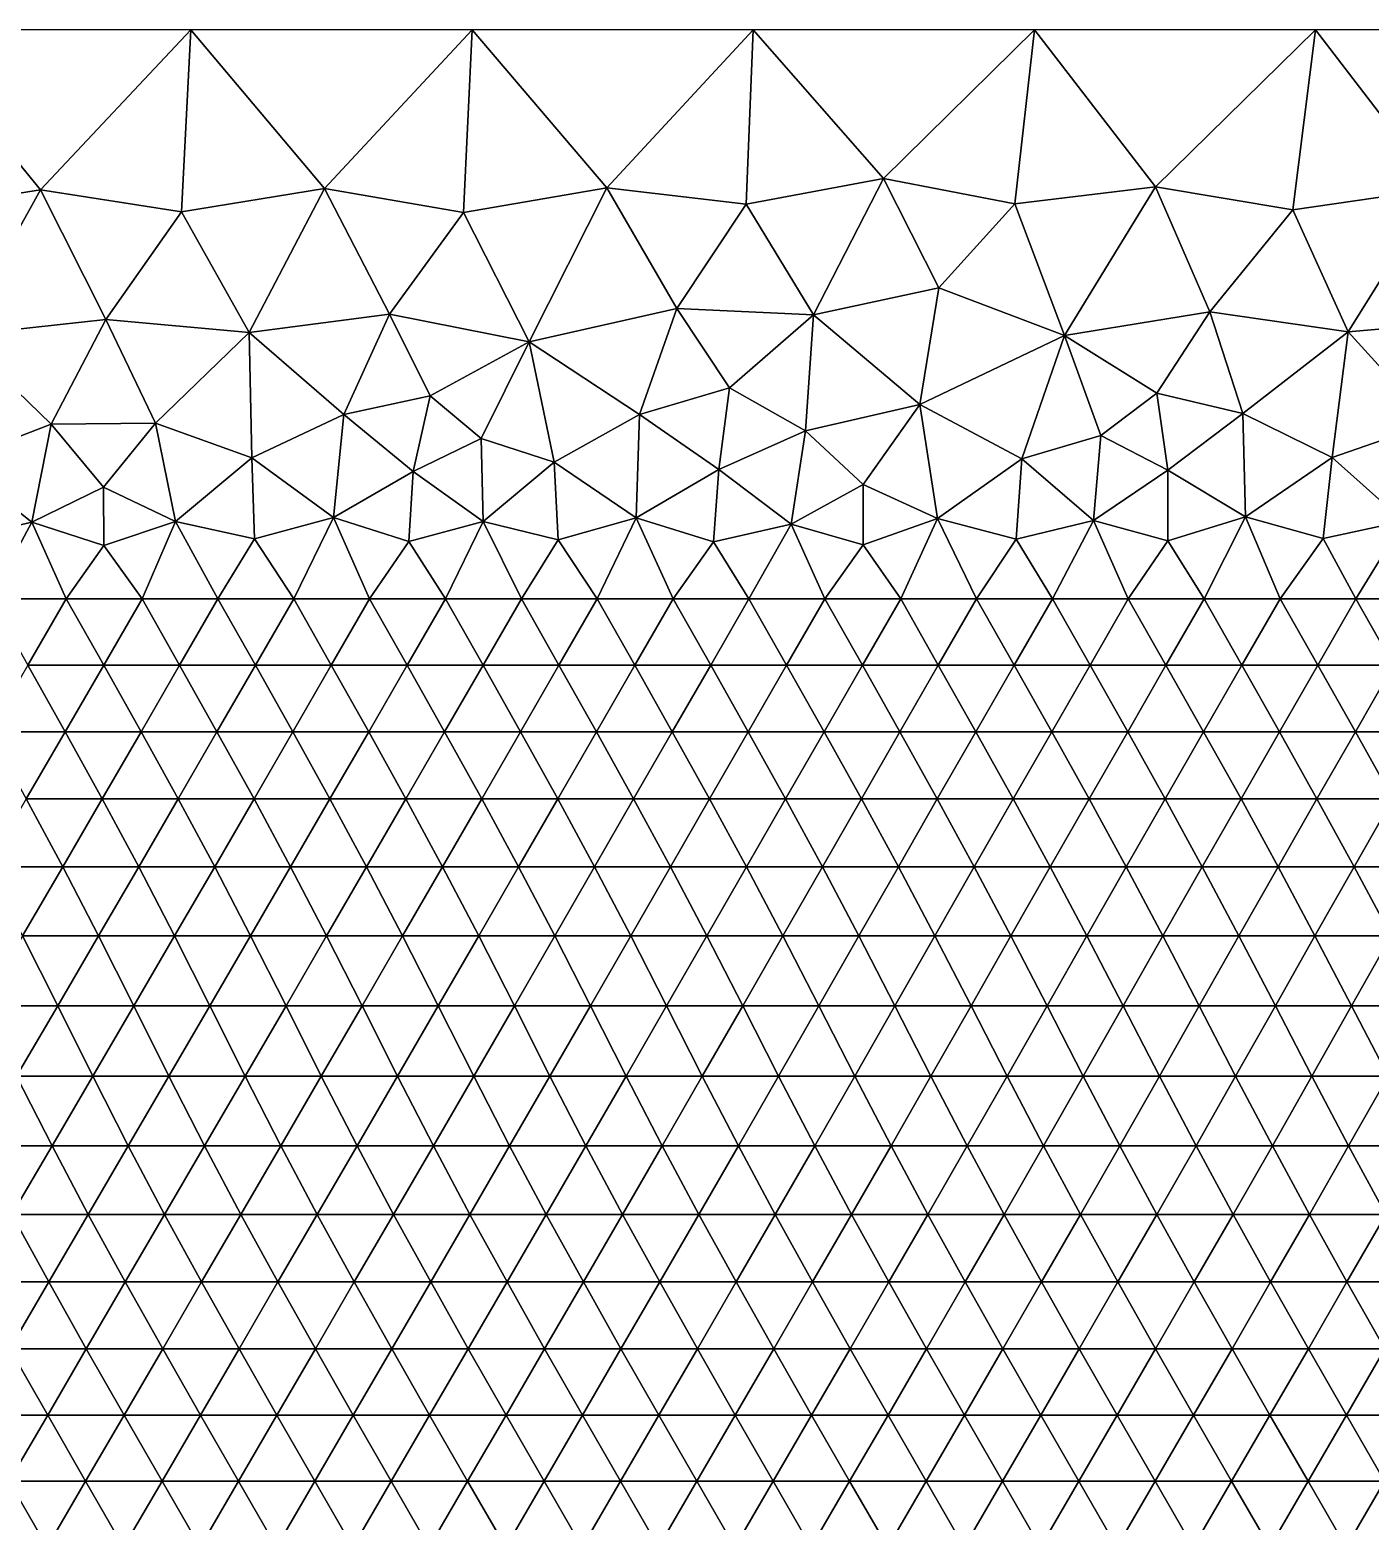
# Model space of a CAD drawing. Header units: metres. Extents: x 2 to 72, y -280 to 0.
# Drawn here: x 37.02 to 54.69, y -19.66 to 0 of the extents above; entities that cross this region are included whole.
import ezdxf

# ---------------------------------------------------------------- set-up
doc = ezdxf.new("R2010")
doc.units = ezdxf.units.M

msp = doc.modelspace()

# ---------------------------------------------------------------- linework, layer by layer
at = {"layer": 'layer', "color": 0}
for points in [[(37.1613, -2.11028), (35.4384, 0), (35.2462, -2.41399)], [(39.1446, 0), (35.4384, 0), (37.1613, -2.11028)], [(39.1446, 0), (37.1613, -2.11028), (39.0202, -2.39984)], [(40.9048, -2.09084), (39.1446, 0), (39.0202, -2.39984)], [(42.8507, 0), (39.1446, 0), (40.9048, -2.09084)], [(42.8507, 0), (40.9048, -2.09084), (42.7378, -2.40703)], [(44.626, -2.08183), (42.8507, 0), (42.7378, -2.40703)], [(46.5569, 0), (42.8507, 0), (44.626, -2.08183)], [(46.5569, 0), (44.626, -2.08183), (46.4607, -2.29746)], [(48.2728, -1.95807), (46.5569, 0), (46.4607, -2.29746)], [(50.2631, 0), (46.5569, 0), (48.2728, -1.95807)], [(50.2631, 0), (48.2728, -1.95807), (50.0046, -2.29442)], [(51.8569, -2.0691), (50.2631, 0), (50.0046, -2.29442)], [(53.9692, 0), (50.2631, 0), (51.8569, -2.0691)], [(53.9692, 0), (51.8569, -2.0691), (53.6707, -2.3732)], [(55.5754, -2.0964), (53.9692, 0), (53.6707, -2.3732)], [(57.6754, 0), (53.9692, 0), (55.5754, -2.0964)], [(48.2728, -1.95807), (46.4607, -2.29746), (47.3493, -3.7574)], [(49.0022, -3.39911), (48.2728, -1.95807), (47.3493, -3.7574)], [(50.0046, -2.29442), (48.2728, -1.95807), (49.0022, -3.39911)], [(37.1613, -2.11028), (35.2462, -2.41399), (36.0952, -4.03052)], [(38.023, -3.81735), (37.1613, -2.11028), (36.0952, -4.03052)], [(39.0202, -2.39984), (37.1613, -2.11028), (38.023, -3.81735)], [(40.9048, -2.09084), (39.0202, -2.39984), (39.9139, -3.98962)], [(41.7617, -3.74855), (40.9048, -2.09084), (39.9139, -3.98962)], [(42.7378, -2.40703), (40.9048, -2.09084), (41.7617, -3.74855)], [(44.626, -2.08183), (42.7378, -2.40703), (43.6012, -4.11164)], [(45.5488, -3.67488), (44.626, -2.08183), (43.6012, -4.11164)], [(46.4607, -2.29746), (44.626, -2.08183), (45.5488, -3.67488)], [(51.8569, -2.0691), (50.0046, -2.29442), (50.658, -4.02951)], [(52.5761, -3.71748), (51.8569, -2.0691), (50.658, -4.02951)], [(53.6707, -2.3732), (51.8569, -2.0691), (52.5761, -3.71748)], [(55.5754, -2.0964), (53.6707, -2.3732), (54.3975, -3.98026)], [(56.3222, -3.81509), (55.5754, -2.0964), (54.3975, -3.98026)], [(46.4607, -2.29746), (45.5488, -3.67488), (47.3493, -3.7574)], [(50.0046, -2.29442), (49.0022, -3.39911), (50.658, -4.02951)], [(39.0202, -2.39984), (38.023, -3.81735), (39.9139, -3.98962)], [(42.7378, -2.40703), (41.7617, -3.74855), (43.6012, -4.11164)], [(53.6707, -2.3732), (52.5761, -3.71748), (54.3975, -3.98026)], [(49.0022, -3.39911), (47.3493, -3.7574), (48.7542, -4.93989)], [(50.658, -4.02951), (49.0022, -3.39911), (48.7542, -4.93989)], [(45.5488, -3.67488), (43.6012, -4.11164), (45.058, -5.07203)], [(46.2446, -4.71924), (45.5488, -3.67488), (45.058, -5.07203)], [(47.3493, -3.7574), (45.5488, -3.67488), (46.2446, -4.71924)], [(52.5761, -3.71748), (50.658, -4.02951), (51.8775, -4.79095)], [(53.0116, -5.05617), (52.5761, -3.71748), (51.8775, -4.79095)], [(54.3975, -3.98026), (52.5761, -3.71748), (53.0116, -5.05617)], [(38.023, -3.81735), (36.0952, -4.03052), (37.3038, -5.19881)], [(38.6778, -5.18567), (38.023, -3.81735), (37.3038, -5.19881)], [(39.9139, -3.98962), (38.023, -3.81735), (38.6778, -5.18567)], [(41.7617, -3.74855), (39.9139, -3.98962), (41.1578, -5.07098)], [(42.2988, -4.82413), (41.7617, -3.74855), (41.1578, -5.07098)], [(43.6012, -4.11164), (41.7617, -3.74855), (42.2988, -4.82413)], [(47.3493, -3.7574), (46.2446, -4.71924), (47.2429, -5.28747)], [(48.7542, -4.93989), (47.3493, -3.7574), (47.2429, -5.28747)], [(56.3222, -3.81509), (54.3975, -3.98026), (55.4919, -5.1836)], [(36.0352, -5.68718), (37.3038, -5.19881), (36.0952, -4.03052)], [(38.6778, -5.18567), (39.9459, -5.64072), (39.9139, -3.98962)], [(39.9459, -5.64072), (41.1578, -5.07098), (39.9139, -3.98962)], [(43.6012, -4.11164), (42.2988, -4.82413), (42.9679, -5.38452)], [(42.9679, -5.38452), (43.9315, -5.69952), (43.6012, -4.11164)], [(43.9315, -5.69952), (45.058, -5.07203), (43.6012, -4.11164)], [(48.7542, -4.93989), (50.0981, -5.65608), (50.658, -4.02951)], [(50.0981, -5.65608), (51.1366, -5.34899), (50.658, -4.02951)], [(51.8775, -4.79095), (50.658, -4.02951), (51.1366, -5.34899)], [(53.0116, -5.05617), (54.1864, -5.63528), (54.3975, -3.98026)], [(54.1864, -5.63528), (55.4919, -5.1836), (54.3975, -3.98026)], [(41.1578, -5.07098), (42.0722, -5.81993), (42.2988, -4.82413)], [(42.0722, -5.81993), (42.9679, -5.38452), (42.2988, -4.82413)], [(45.058, -5.07203), (46.1021, -5.79546), (46.2446, -4.71924)], [(46.1021, -5.79546), (47.2429, -5.28747), (46.2446, -4.71924)], [(51.1366, -5.34899), (52.0201, -5.80225), (51.8775, -4.79095)], [(52.0201, -5.80225), (53.0116, -5.05617), (51.8775, -4.79095)], [(39.9459, -5.64072), (41.0241, -6.42584), (41.1578, -5.07098)], [(41.0241, -6.42584), (42.0722, -5.81993), (41.1578, -5.07098)], [(43.9315, -5.69952), (45.0144, -6.43372), (45.058, -5.07203)], [(45.0144, -6.43372), (46.1021, -5.79546), (45.058, -5.07203)], [(47.2429, -5.28747), (48.0042, -5.99452), (48.7542, -4.93989)], [(48.0042, -5.99452), (48.9832, -6.44171), (48.7542, -4.93989)], [(48.9832, -6.44171), (50.0981, -5.65608), (48.7542, -4.93989)], [(52.0201, -5.80225), (53.0438, -6.4194), (53.0116, -5.05617)], [(53.0438, -6.4194), (54.1864, -5.63528), (53.0116, -5.05617)], [(36.0352, -5.68718), (37.0474, -6.49074), (37.3038, -5.19881)], [(37.0474, -6.49074), (37.99, -6.02592), (37.3038, -5.19881)], [(37.3038, -5.19881), (37.99, -6.02592), (38.6778, -5.18567)], [(37.99, -6.02592), (38.941, -6.47885), (38.6778, -5.18567)], [(38.941, -6.47885), (39.9459, -5.64072), (38.6778, -5.18567)], [(46.1021, -5.79546), (47.0541, -6.51645), (47.2429, -5.28747)], [(47.0541, -6.51645), (48.0042, -5.99452), (47.2429, -5.28747)], [(54.1864, -5.63528), (55.1279, -6.4778), (55.4919, -5.1836)], [(42.0722, -5.81993), (42.9954, -6.4811), (42.9679, -5.38452)], [(42.9954, -6.4811), (43.9315, -5.69952), (42.9679, -5.38452)], [(50.0981, -5.65608), (51.0425, -6.46526), (51.1366, -5.34899)], [(51.0425, -6.46526), (52.0201, -5.80225), (51.1366, -5.34899)], [(36.0122, -6.73207), (37.0474, -6.49074), (36.0352, -5.68718)], [(38.941, -6.47885), (39.981, -6.70768), (39.9459, -5.64072)], [(39.981, -6.70768), (41.0241, -6.42584), (39.9459, -5.64072)], [(42.9954, -6.4811), (43.986, -6.72202), (43.9315, -5.69952)], [(43.986, -6.72202), (45.0144, -6.43372), (43.9315, -5.69952)], [(48.9832, -6.44171), (50.0237, -6.71258), (50.0981, -5.65608)], [(50.0237, -6.71258), (51.0425, -6.46526), (50.0981, -5.65608)], [(53.0438, -6.4194), (54.0703, -6.70604), (54.1864, -5.63528)], [(54.0703, -6.70604), (55.1279, -6.4778), (54.1864, -5.63528)], [(41.0241, -6.42584), (42.0164, -6.74449), (42.0722, -5.81993)], [(42.0164, -6.74449), (42.9954, -6.4811), (42.0722, -5.81993)], [(45.0144, -6.43372), (46.0312, -6.74875), (46.1021, -5.79546)], [(46.0312, -6.74875), (47.0541, -6.51645), (46.1021, -5.79546)], [(51.0425, -6.46526), (52.0208, -6.73717), (52.0201, -5.80225)], [(52.0208, -6.73717), (53.0438, -6.4194), (52.0201, -5.80225)], [(37.0474, -6.49074), (37.9945, -6.79722), (37.99, -6.02592)], [(37.9945, -6.79722), (38.941, -6.47885), (37.99, -6.02592)], [(47.0541, -6.51645), (48.0062, -6.79019), (48.0042, -5.99452)], [(48.0062, -6.79019), (48.9832, -6.44171), (48.0042, -5.99452)], [(37.9945, -6.79722), (38.5, -7.5), (38.941, -6.47885)], [(38.5, -7.5), (39.5, -7.5), (38.941, -6.47885)], [(38.941, -6.47885), (39.5, -7.5), (39.981, -6.70768)], [(39.981, -6.70768), (40.5, -7.5), (41.0241, -6.42584)], [(40.5, -7.5), (41.5, -7.5), (41.0241, -6.42584)], [(41.0241, -6.42584), (41.5, -7.5), (42.0164, -6.74449)], [(42.0164, -6.74449), (42.5, -7.5), (42.9954, -6.4811)], [(42.5, -7.5), (43.5, -7.5), (42.9954, -6.4811)], [(42.9954, -6.4811), (43.5, -7.5), (43.986, -6.72202)], [(43.986, -6.72202), (44.5, -7.5), (45.0144, -6.43372)], [(44.5, -7.5), (45.5, -7.5), (45.0144, -6.43372)], [(45.0144, -6.43372), (45.5, -7.5), (46.0312, -6.74875)], [(48.0062, -6.79019), (48.5, -7.5), (48.9832, -6.44171)], [(48.5, -7.5), (49.5, -7.5), (48.9832, -6.44171)], [(48.9832, -6.44171), (49.5, -7.5), (50.0237, -6.71258)], [(50.0237, -6.71258), (50.5, -7.5), (51.0425, -6.46526)], [(50.5, -7.5), (51.5, -7.5), (51.0425, -6.46526)], [(51.0425, -6.46526), (51.5, -7.5), (52.0208, -6.73717)], [(52.0208, -6.73717), (52.5, -7.5), (53.0438, -6.4194)], [(52.5, -7.5), (53.5, -7.5), (53.0438, -6.4194)], [(53.0438, -6.4194), (53.5, -7.5), (54.0703, -6.70604)], [(54.0703, -6.70604), (54.5, -7.5), (55.1279, -6.4778)], [(54.5, -7.5), (55.5, -7.5), (55.1279, -6.4778)], [(36.0122, -6.73207), (36.5, -7.5), (37.0474, -6.49074)], [(36.5, -7.5), (37.5, -7.5), (37.0474, -6.49074)], [(37.0474, -6.49074), (37.5, -7.5), (37.9945, -6.79722)], [(46.0312, -6.74875), (46.5, -7.5), (47.0541, -6.51645)], [(46.5, -7.5), (47.5, -7.5), (47.0541, -6.51645)], [(47.0541, -6.51645), (47.5, -7.5), (48.0062, -6.79019)], [(37.5, -7.5), (38.5, -7.5), (37.9945, -6.79722)], [(39.5, -7.5), (40.5, -7.5), (39.981, -6.70768)], [(41.5, -7.5), (42.5, -7.5), (42.0164, -6.74449)], [(43.5, -7.5), (44.5, -7.5), (43.986, -6.72202)], [(45.5, -7.5), (46.5, -7.5), (46.0312, -6.74875)], [(47.5, -7.5), (48.5, -7.5), (48.0062, -6.79019)], [(49.5, -7.5), (50.5, -7.5), (50.0237, -6.71258)], [(51.5, -7.5), (52.5, -7.5), (52.0208, -6.73717)], [(53.5, -7.5), (54.5, -7.5), (54.0703, -6.70604)], [(37.5, -7.5), (36.5, -7.5), (36.9937, -8.3753)], [(37.9939, -8.3753), (37.5, -7.5), (36.9937, -8.3753)], [(38.5, -7.5), (37.5, -7.5), (37.9939, -8.3753)], [(38.994, -8.3753), (38.5, -7.5), (37.9939, -8.3753)], [(39.5, -7.5), (38.5, -7.5), (38.994, -8.3753)], [(39.9942, -8.3753), (39.5, -7.5), (38.994, -8.3753)], [(40.5, -7.5), (39.5, -7.5), (39.9942, -8.3753)], [(40.9944, -8.3753), (40.5, -7.5), (39.9942, -8.3753)], [(41.5, -7.5), (40.5, -7.5), (40.9944, -8.3753)], [(41.9946, -8.3753), (41.5, -7.5), (40.9944, -8.3753)], [(42.5, -7.5), (41.5, -7.5), (41.9946, -8.3753)], [(42.9947, -8.3753), (42.5, -7.5), (41.9946, -8.3753)], [(43.5, -7.5), (42.5, -7.5), (42.9947, -8.3753)], [(43.9949, -8.3753), (43.5, -7.5), (42.9947, -8.3753)], [(44.5, -7.5), (43.5, -7.5), (43.9949, -8.3753)], [(44.9951, -8.3753), (44.5, -7.5), (43.9949, -8.3753)], [(45.5, -7.5), (44.5, -7.5), (44.9951, -8.3753)], [(45.9953, -8.3753), (45.5, -7.5), (44.9951, -8.3753)], [(46.5, -7.5), (45.5, -7.5), (45.9953, -8.3753)], [(46.9954, -8.3753), (46.5, -7.5), (45.9953, -8.3753)], [(47.5, -7.5), (46.5, -7.5), (46.9954, -8.3753)], [(47.9956, -8.3753), (47.5, -7.5), (46.9954, -8.3753)], [(48.5, -7.5), (47.5, -7.5), (47.9956, -8.3753)], [(48.9958, -8.3753), (48.5, -7.5), (47.9956, -8.3753)], [(49.5, -7.5), (48.5, -7.5), (48.9958, -8.3753)], [(49.996, -8.3753), (49.5, -7.5), (48.9958, -8.3753)], [(50.5, -7.5), (49.5, -7.5), (49.996, -8.3753)], [(50.9962, -8.3753), (50.5, -7.5), (49.996, -8.3753)], [(51.5, -7.5), (50.5, -7.5), (50.9962, -8.3753)], [(51.9963, -8.3753), (51.5, -7.5), (50.9962, -8.3753)], [(52.5, -7.5), (51.5, -7.5), (51.9963, -8.3753)], [(52.9965, -8.3753), (52.5, -7.5), (51.9963, -8.3753)], [(53.5, -7.5), (52.5, -7.5), (52.9965, -8.3753)], [(53.9967, -8.3753), (53.5, -7.5), (52.9965, -8.3753)], [(54.5, -7.5), (53.5, -7.5), (53.9967, -8.3753)], [(54.9969, -8.3753), (54.5, -7.5), (53.9967, -8.3753)], [(55.5, -7.5), (54.5, -7.5), (54.9969, -8.3753)], [(37.4863, -9.25253), (36.9937, -8.3753), (36.4859, -9.25252)], [(37.9939, -8.3753), (36.9937, -8.3753), (37.4863, -9.25253)], [(38.4867, -9.25253), (37.9939, -8.3753), (37.4863, -9.25253)], [(38.994, -8.3753), (37.9939, -8.3753), (38.4867, -9.25253)], [(39.4871, -9.25253), (38.994, -8.3753), (38.4867, -9.25253)], [(39.9942, -8.3753), (38.994, -8.3753), (39.4871, -9.25253)], [(40.4875, -9.25253), (39.9942, -8.3753), (39.4871, -9.25253)], [(40.9944, -8.3753), (39.9942, -8.3753), (40.4875, -9.25253)], [(41.4878, -9.25253), (40.9944, -8.3753), (40.4875, -9.25253)], [(41.9946, -8.3753), (40.9944, -8.3753), (41.4878, -9.25253)], [(42.4882, -9.25253), (41.9946, -8.3753), (41.4878, -9.25253)], [(42.9947, -8.3753), (41.9946, -8.3753), (42.4882, -9.25253)], [(43.4886, -9.25253), (42.9947, -8.3753), (42.4882, -9.25253)], [(43.9949, -8.3753), (42.9947, -8.3753), (43.4886, -9.25253)], [(44.489, -9.25253), (43.9949, -8.3753), (43.4886, -9.25253)], [(44.9951, -8.3753), (43.9949, -8.3753), (44.489, -9.25253)], [(45.4894, -9.25253), (44.9951, -8.3753), (44.489, -9.25253)], [(45.9953, -8.3753), (44.9951, -8.3753), (45.4894, -9.25253)], [(46.4898, -9.25253), (45.9953, -8.3753), (45.4894, -9.25253)], [(46.9954, -8.3753), (45.9953, -8.3753), (46.4898, -9.25253)], [(47.4902, -9.25253), (46.9954, -8.3753), (46.4898, -9.25253)], [(47.9956, -8.3753), (46.9954, -8.3753), (47.4902, -9.25253)], [(48.4906, -9.25253), (47.9956, -8.3753), (47.4902, -9.25253)], [(48.9958, -8.3753), (47.9956, -8.3753), (48.4906, -9.25253)], [(49.491, -9.25253), (48.9958, -8.3753), (48.4906, -9.25253)], [(49.996, -8.3753), (48.9958, -8.3753), (49.491, -9.25253)], [(50.4913, -9.25253), (49.996, -8.3753), (49.491, -9.25253)], [(50.9962, -8.3753), (49.996, -8.3753), (50.4913, -9.25253)], [(51.4917, -9.25253), (50.9962, -8.3753), (50.4913, -9.25253)], [(51.9963, -8.3753), (50.9962, -8.3753), (51.4917, -9.25253)], [(52.4921, -9.25253), (51.9963, -8.3753), (51.4917, -9.25253)], [(52.9965, -8.3753), (51.9963, -8.3753), (52.4921, -9.25253)], [(53.4925, -9.25253), (52.9965, -8.3753), (52.4921, -9.25253)], [(53.9967, -8.3753), (52.9965, -8.3753), (53.4925, -9.25253)], [(54.4929, -9.25253), (53.9967, -8.3753), (53.4925, -9.25253)], [(54.9969, -8.3753), (53.9967, -8.3753), (54.4929, -9.25253)], [(55.4933, -9.25253), (54.9969, -8.3753), (54.4929, -9.25253)], [(37.4863, -9.25253), (36.4859, -9.25252), (36.9737, -10.1369)], [(37.9744, -10.1369), (37.4863, -9.25253), (36.9737, -10.1369)], [(38.4867, -9.25253), (37.4863, -9.25253), (37.9744, -10.1369)], [(38.9752, -10.1369), (38.4867, -9.25253), (37.9744, -10.1369)], [(39.4871, -9.25253), (38.4867, -9.25253), (38.9752, -10.1369)], [(39.9759, -10.1369), (39.4871, -9.25253), (38.9752, -10.1369)], [(40.4875, -9.25253), (39.4871, -9.25253), (39.9759, -10.1369)], [(40.9767, -10.1369), (40.4875, -9.25253), (39.9759, -10.1369)], [(41.4878, -9.25253), (40.4875, -9.25253), (40.9767, -10.1369)], [(41.9774, -10.1369), (41.4878, -9.25253), (40.9767, -10.1369)], [(42.4882, -9.25253), (41.4878, -9.25253), (41.9774, -10.1369)], [(42.9781, -10.1369), (42.4882, -9.25253), (41.9774, -10.1369)], [(43.4886, -9.25253), (42.4882, -9.25253), (42.9781, -10.1369)], [(43.9789, -10.1369), (43.4886, -9.25253), (42.9781, -10.1369)], [(44.489, -9.25253), (43.4886, -9.25253), (43.9789, -10.1369)], [(44.9796, -10.1369), (44.489, -9.25253), (43.9789, -10.1369)], [(45.4894, -9.25253), (44.489, -9.25253), (44.9796, -10.1369)], [(45.9804, -10.1369), (45.4894, -9.25253), (44.9796, -10.1369)], [(46.4898, -9.25253), (45.4894, -9.25253), (45.9804, -10.1369)], [(46.9811, -10.1369), (46.4898, -9.25253), (45.9804, -10.1369)], [(47.4902, -9.25253), (46.4898, -9.25253), (46.9811, -10.1369)], [(47.9818, -10.1369), (47.4902, -9.25253), (46.9811, -10.1369)], [(48.4906, -9.25253), (47.4902, -9.25253), (47.9818, -10.1369)], [(48.9826, -10.1369), (48.4906, -9.25253), (47.9818, -10.1369)], [(49.491, -9.25253), (48.4906, -9.25253), (48.9826, -10.1369)], [(49.9833, -10.1369), (49.491, -9.25253), (48.9826, -10.1369)], [(50.4913, -9.25253), (49.491, -9.25253), (49.9833, -10.1369)], [(50.984, -10.1369), (50.4913, -9.25253), (49.9833, -10.1369)], [(51.4917, -9.25253), (50.4913, -9.25253), (50.984, -10.1369)], [(51.9848, -10.1369), (51.4917, -9.25253), (50.984, -10.1369)], [(52.4921, -9.25253), (51.4917, -9.25253), (51.9848, -10.1369)], [(52.9855, -10.1369), (52.4921, -9.25253), (51.9848, -10.1369)], [(53.4925, -9.25253), (52.4921, -9.25253), (52.9855, -10.1369)], [(53.9863, -10.1369), (53.4925, -9.25253), (52.9855, -10.1369)], [(54.4929, -9.25253), (53.4925, -9.25253), (53.9863, -10.1369)], [(54.987, -10.1369), (54.4929, -9.25253), (53.9863, -10.1369)], [(55.4933, -9.25253), (54.4929, -9.25253), (54.987, -10.1369)], [(37.4545, -11.0325), (36.9737, -10.1369), (36.4532, -11.0325)], [(37.9744, -10.1369), (36.9737, -10.1369), (37.4545, -11.0325)], [(38.4558, -11.0325), (37.9744, -10.1369), (37.4545, -11.0325)], [(38.9752, -10.1369), (37.9744, -10.1369), (38.4558, -11.0325)], [(39.4571, -11.0325), (38.9752, -10.1369), (38.4558, -11.0325)], [(39.9759, -10.1369), (38.9752, -10.1369), (39.4571, -11.0325)], [(40.4584, -11.0325), (39.9759, -10.1369), (39.4571, -11.0325)], [(40.9767, -10.1369), (39.9759, -10.1369), (40.4584, -11.0325)], [(41.4597, -11.0325), (40.9767, -10.1369), (40.4584, -11.0325)], [(41.9774, -10.1369), (40.9767, -10.1369), (41.4597, -11.0325)], [(42.461, -11.0325), (41.9774, -10.1369), (41.4597, -11.0325)], [(42.9781, -10.1369), (41.9774, -10.1369), (42.461, -11.0325)], [(43.4623, -11.0325), (42.9781, -10.1369), (42.461, -11.0325)], [(43.9789, -10.1369), (42.9781, -10.1369), (43.4623, -11.0325)], [(44.4636, -11.0325), (43.9789, -10.1369), (43.4623, -11.0325)], [(44.9796, -10.1369), (43.9789, -10.1369), (44.4636, -11.0325)], [(45.4649, -11.0325), (44.9796, -10.1369), (44.4636, -11.0325)], [(45.9804, -10.1369), (44.9796, -10.1369), (45.4649, -11.0325)], [(46.4662, -11.0325), (45.9804, -10.1369), (45.4649, -11.0325)], [(46.9811, -10.1369), (45.9804, -10.1369), (46.4662, -11.0325)], [(47.4675, -11.0325), (46.9811, -10.1369), (46.4662, -11.0325)], [(47.9818, -10.1369), (46.9811, -10.1369), (47.4675, -11.0325)], [(48.4688, -11.0325), (47.9818, -10.1369), (47.4675, -11.0325)], [(48.9826, -10.1369), (47.9818, -10.1369), (48.4688, -11.0325)], [(49.4701, -11.0325), (48.9826, -10.1369), (48.4688, -11.0325)], [(49.9833, -10.1369), (48.9826, -10.1369), (49.4701, -11.0325)], [(50.4714, -11.0325), (49.9833, -10.1369), (49.4701, -11.0325)], [(50.984, -10.1369), (49.9833, -10.1369), (50.4714, -11.0325)], [(51.4727, -11.0325), (50.984, -10.1369), (50.4714, -11.0325)], [(51.9848, -10.1369), (50.984, -10.1369), (51.4727, -11.0325)], [(52.474, -11.0325), (51.9848, -10.1369), (51.4727, -11.0325)], [(52.9855, -10.1369), (51.9848, -10.1369), (52.474, -11.0325)], [(53.4753, -11.0325), (52.9855, -10.1369), (52.474, -11.0325)], [(53.9863, -10.1369), (52.9855, -10.1369), (53.4753, -11.0325)], [(54.4766, -11.0325), (53.9863, -10.1369), (53.4753, -11.0325)], [(54.987, -10.1369), (53.9863, -10.1369), (54.4766, -11.0325)], [(55.4779, -11.0325), (54.987, -10.1369), (54.4766, -11.0325)], [(37.4545, -11.0325), (36.4532, -11.0325), (36.9245, -11.9422)], [(37.9266, -11.9422), (37.4545, -11.0325), (36.9245, -11.9422)], [(38.4558, -11.0325), (37.4545, -11.0325), (37.9266, -11.9422)], [(38.9287, -11.9422), (38.4558, -11.0325), (37.9266, -11.9422)], [(39.4571, -11.0325), (38.4558, -11.0325), (38.9287, -11.9422)], [(39.9309, -11.9422), (39.4571, -11.0325), (38.9287, -11.9422)], [(40.4584, -11.0325), (39.4571, -11.0325), (39.9309, -11.9422)], [(40.933, -11.9422), (40.4584, -11.0325), (39.9309, -11.9422)], [(41.4597, -11.0325), (40.4584, -11.0325), (40.933, -11.9422)], [(41.9351, -11.9422), (41.4597, -11.0325), (40.933, -11.9422)], [(42.461, -11.0325), (41.4597, -11.0325), (41.9351, -11.9422)], [(42.9372, -11.9422), (42.461, -11.0325), (41.9351, -11.9422)], [(43.4623, -11.0325), (42.461, -11.0325), (42.9372, -11.9422)], [(43.9394, -11.9422), (43.4623, -11.0325), (42.9372, -11.9422)], [(44.4636, -11.0325), (43.4623, -11.0325), (43.9394, -11.9422)], [(44.9415, -11.9422), (44.4636, -11.0325), (43.9394, -11.9422)], [(45.4649, -11.0325), (44.4636, -11.0325), (44.9415, -11.9422)], [(45.9436, -11.9422), (45.4649, -11.0325), (44.9415, -11.9422)], [(46.4662, -11.0325), (45.4649, -11.0325), (45.9436, -11.9422)], [(46.9458, -11.9422), (46.4662, -11.0325), (45.9436, -11.9422)], [(47.4675, -11.0325), (46.4662, -11.0325), (46.9458, -11.9422)], [(47.9479, -11.9422), (47.4675, -11.0325), (46.9458, -11.9422)], [(48.4688, -11.0325), (47.4675, -11.0325), (47.9479, -11.9422)], [(48.95, -11.9422), (48.4688, -11.0325), (47.9479, -11.9422)], [(49.4701, -11.0325), (48.4688, -11.0325), (48.95, -11.9422)], [(49.9522, -11.9422), (49.4701, -11.0325), (48.95, -11.9422)], [(50.4714, -11.0325), (49.4701, -11.0325), (49.9522, -11.9422)], [(50.9543, -11.9422), (50.4714, -11.0325), (49.9522, -11.9422)], [(51.4727, -11.0325), (50.4714, -11.0325), (50.9543, -11.9422)], [(51.9564, -11.9422), (51.4727, -11.0325), (50.9543, -11.9422)], [(52.474, -11.0325), (51.4727, -11.0325), (51.9564, -11.9422)], [(52.9586, -11.9422), (52.474, -11.0325), (51.9564, -11.9422)], [(53.4753, -11.0325), (52.474, -11.0325), (52.9586, -11.9422)], [(53.9607, -11.9422), (53.4753, -11.0325), (52.9586, -11.9422)], [(54.4766, -11.0325), (53.4753, -11.0325), (53.9607, -11.9422)], [(54.9628, -11.9422), (54.4766, -11.0325), (53.9607, -11.9422)], [(55.4779, -11.0325), (54.4766, -11.0325), (54.9628, -11.9422)], [(37.388, -12.8647), (36.9245, -11.9422), (36.3848, -12.8647)], [(37.9266, -11.9422), (36.9245, -11.9422), (37.388, -12.8647)], [(38.3913, -12.8647), (37.9266, -11.9422), (37.388, -12.8647)], [(38.9287, -11.9422), (37.9266, -11.9422), (38.3913, -12.8647)], [(39.3945, -12.8647), (38.9287, -11.9422), (38.3913, -12.8647)], [(39.9309, -11.9422), (38.9287, -11.9422), (39.3945, -12.8647)], [(40.3977, -12.8647), (39.9309, -11.9422), (39.3945, -12.8647)], [(40.933, -11.9422), (39.9309, -11.9422), (40.3977, -12.8647)], [(41.4009, -12.8647), (40.933, -11.9422), (40.3977, -12.8647)], [(41.9351, -11.9422), (40.933, -11.9422), (41.4009, -12.8647)], [(42.4041, -12.8647), (41.9351, -11.9422), (41.4009, -12.8647)], [(42.9372, -11.9422), (41.9351, -11.9422), (42.4041, -12.8647)], [(43.4073, -12.8647), (42.9372, -11.9422), (42.4041, -12.8647)], [(43.9394, -11.9422), (42.9372, -11.9422), (43.4073, -12.8647)], [(44.4105, -12.8647), (43.9394, -11.9422), (43.4073, -12.8647)], [(44.9415, -11.9422), (43.9394, -11.9422), (44.4105, -12.8647)], [(45.4137, -12.8647), (44.9415, -11.9422), (44.4105, -12.8647)], [(45.9436, -11.9422), (44.9415, -11.9422), (45.4137, -12.8647)], [(46.4169, -12.8647), (45.9436, -11.9422), (45.4137, -12.8647)], [(46.9458, -11.9422), (45.9436, -11.9422), (46.4169, -12.8647)], [(47.4201, -12.8647), (46.9458, -11.9422), (46.4169, -12.8647)], [(47.9479, -11.9422), (46.9458, -11.9422), (47.4201, -12.8647)], [(48.4233, -12.8647), (47.9479, -11.9422), (47.4201, -12.8647)], [(48.95, -11.9422), (47.9479, -11.9422), (48.4233, -12.8647)], [(49.4265, -12.8647), (48.95, -11.9422), (48.4233, -12.8647)], [(49.9522, -11.9422), (48.95, -11.9422), (49.4265, -12.8647)], [(50.4297, -12.8647), (49.9522, -11.9422), (49.4265, -12.8647)], [(50.9543, -11.9422), (49.9522, -11.9422), (50.4297, -12.8647)], [(51.4329, -12.8647), (50.9543, -11.9422), (50.4297, -12.8647)], [(51.9564, -11.9422), (50.9543, -11.9422), (51.4329, -12.8647)], [(52.4361, -12.8647), (51.9564, -11.9422), (51.4329, -12.8647)], [(52.9586, -11.9422), (51.9564, -11.9422), (52.4361, -12.8647)], [(53.4393, -12.8647), (52.9586, -11.9422), (52.4361, -12.8647)], [(53.9607, -11.9422), (52.9586, -11.9422), (53.4393, -12.8647)], [(54.4425, -12.8647), (53.9607, -11.9422), (53.4393, -12.8647)], [(54.9628, -11.9422), (53.9607, -11.9422), (54.4425, -12.8647)], [(55.4457, -12.8647), (54.9628, -11.9422), (54.4425, -12.8647)], [(37.388, -12.8647), (36.3848, -12.8647), (36.8452, -13.7918)], [(37.8496, -13.7918), (37.388, -12.8647), (36.8452, -13.7918)], [(38.3913, -12.8647), (37.388, -12.8647), (37.8496, -13.7918)], [(38.854, -13.7918), (38.3913, -12.8647), (37.8496, -13.7918)], [(39.3945, -12.8647), (38.3913, -12.8647), (38.854, -13.7918)], [(39.8583, -13.7918), (39.3945, -12.8647), (38.854, -13.7918)], [(40.3977, -12.8647), (39.3945, -12.8647), (39.8583, -13.7918)], [(40.8627, -13.7918), (40.3977, -12.8647), (39.8583, -13.7918)], [(41.4009, -12.8647), (40.3977, -12.8647), (40.8627, -13.7918)], [(41.867, -13.7918), (41.4009, -12.8647), (40.8627, -13.7918)], [(42.4041, -12.8647), (41.4009, -12.8647), (41.867, -13.7918)], [(42.8714, -13.7918), (42.4041, -12.8647), (41.867, -13.7918)], [(43.4073, -12.8647), (42.4041, -12.8647), (42.8714, -13.7918)], [(43.8758, -13.7918), (43.4073, -12.8647), (42.8714, -13.7918)], [(44.4105, -12.8647), (43.4073, -12.8647), (43.8758, -13.7918)], [(44.8801, -13.7918), (44.4105, -12.8647), (43.8758, -13.7918)], [(45.4137, -12.8647), (44.4105, -12.8647), (44.8801, -13.7918)], [(45.8845, -13.7918), (45.4137, -12.8647), (44.8801, -13.7918)], [(46.4169, -12.8647), (45.4137, -12.8647), (45.8845, -13.7918)], [(46.8889, -13.7918), (46.4169, -12.8647), (45.8845, -13.7918)], [(47.4201, -12.8647), (46.4169, -12.8647), (46.8889, -13.7918)], [(47.8932, -13.7918), (47.4201, -12.8647), (46.8889, -13.7918)], [(48.4233, -12.8647), (47.4201, -12.8647), (47.8932, -13.7918)], [(48.8976, -13.7918), (48.4233, -12.8647), (47.8932, -13.7918)], [(49.4265, -12.8647), (48.4233, -12.8647), (48.8976, -13.7918)], [(49.902, -13.7918), (49.4265, -12.8647), (48.8976, -13.7918)], [(50.4297, -12.8647), (49.4265, -12.8647), (49.902, -13.7918)], [(50.9063, -13.7918), (50.4297, -12.8647), (49.902, -13.7918)], [(51.4329, -12.8647), (50.4297, -12.8647), (50.9063, -13.7918)], [(51.9107, -13.7918), (51.4329, -12.8647), (50.9063, -13.7918)], [(52.4361, -12.8647), (51.4329, -12.8647), (51.9107, -13.7918)], [(52.9151, -13.7918), (52.4361, -12.8647), (51.9107, -13.7918)], [(53.4393, -12.8647), (52.4361, -12.8647), (52.9151, -13.7918)], [(53.9194, -13.7918), (53.4393, -12.8647), (52.9151, -13.7918)], [(54.4425, -12.8647), (53.4393, -12.8647), (53.9194, -13.7918)], [(54.9238, -13.7918), (54.4425, -12.8647), (53.9194, -13.7918)], [(55.4457, -12.8647), (54.4425, -12.8647), (54.9238, -13.7918)], [(36.3082, -14.7085), (37.3135, -14.7085), (36.8452, -13.7918)], [(36.8452, -13.7918), (37.3135, -14.7085), (37.8496, -13.7918)], [(37.3135, -14.7085), (38.3189, -14.7085), (37.8496, -13.7918)], [(37.8496, -13.7918), (38.3189, -14.7085), (38.854, -13.7918)], [(38.3189, -14.7085), (39.3242, -14.7085), (38.854, -13.7918)], [(38.854, -13.7918), (39.3242, -14.7085), (39.8583, -13.7918)], [(39.3242, -14.7085), (40.3295, -14.7085), (39.8583, -13.7918)], [(39.8583, -13.7918), (40.3295, -14.7085), (40.8627, -13.7918)], [(40.3295, -14.7085), (41.3349, -14.7085), (40.8627, -13.7918)], [(40.8627, -13.7918), (41.3349, -14.7085), (41.867, -13.7918)], [(41.3349, -14.7085), (42.3402, -14.7085), (41.867, -13.7918)], [(41.867, -13.7918), (42.3402, -14.7085), (42.8714, -13.7918)], [(42.3402, -14.7085), (43.3455, -14.7085), (42.8714, -13.7918)], [(42.8714, -13.7918), (43.3455, -14.7085), (43.8758, -13.7918)], [(43.3455, -14.7085), (44.3508, -14.7085), (43.8758, -13.7918)], [(43.8758, -13.7918), (44.3508, -14.7085), (44.8801, -13.7918)], [(44.3508, -14.7085), (45.3562, -14.7085), (44.8801, -13.7918)], [(44.8801, -13.7918), (45.3562, -14.7085), (45.8845, -13.7918)], [(45.3562, -14.7085), (46.3615, -14.7085), (45.8845, -13.7918)], [(45.8845, -13.7918), (46.3615, -14.7085), (46.8889, -13.7918)], [(46.3615, -14.7085), (47.3668, -14.7085), (46.8889, -13.7918)], [(46.8889, -13.7918), (47.3668, -14.7085), (47.8932, -13.7918)], [(47.3668, -14.7085), (48.3722, -14.7085), (47.8932, -13.7918)], [(47.8932, -13.7918), (48.3722, -14.7085), (48.8976, -13.7918)], [(48.3722, -14.7085), (49.3775, -14.7085), (48.8976, -13.7918)], [(48.8976, -13.7918), (49.3775, -14.7085), (49.902, -13.7918)], [(49.3775, -14.7085), (50.3828, -14.7085), (49.902, -13.7918)], [(49.902, -13.7918), (50.3828, -14.7085), (50.9063, -13.7918)], [(50.3828, -14.7085), (51.3882, -14.7085), (50.9063, -13.7918)], [(50.9063, -13.7918), (51.3882, -14.7085), (51.9107, -13.7918)], [(51.3882, -14.7085), (52.3935, -14.7085), (51.9107, -13.7918)], [(51.9107, -13.7918), (52.3935, -14.7085), (52.9151, -13.7918)], [(52.3935, -14.7085), (53.3988, -14.7085), (52.9151, -13.7918)], [(52.9151, -13.7918), (53.3988, -14.7085), (53.9194, -13.7918)], [(53.3988, -14.7085), (54.4042, -14.7085), (53.9194, -13.7918)], [(53.9194, -13.7918), (54.4042, -14.7085), (54.9238, -13.7918)], [(54.4042, -14.7085), (55.4095, -14.7085), (54.9238, -13.7918)], [(36.3082, -14.7085), (36.7852, -15.6124), (37.3135, -14.7085)], [(36.7852, -15.6124), (37.7912, -15.6124), (37.3135, -14.7085)], [(37.3135, -14.7085), (37.7912, -15.6124), (38.3189, -14.7085)], [(37.7912, -15.6124), (38.7973, -15.6124), (38.3189, -14.7085)], [(38.3189, -14.7085), (38.7973, -15.6124), (39.3242, -14.7085)], [(38.7973, -15.6124), (39.8033, -15.6124), (39.3242, -14.7085)], [(39.3242, -14.7085), (39.8033, -15.6124), (40.3295, -14.7085)], [(39.8033, -15.6124), (40.8094, -15.6124), (40.3295, -14.7085)], [(40.3295, -14.7085), (40.8094, -15.6124), (41.3349, -14.7085)], [(40.8094, -15.6124), (41.8155, -15.6124), (41.3349, -14.7085)], [(41.3349, -14.7085), (41.8155, -15.6124), (42.3402, -14.7085)], [(41.8155, -15.6124), (42.8215, -15.6124), (42.3402, -14.7085)], [(42.3402, -14.7085), (42.8215, -15.6124), (43.3455, -14.7085)], [(42.8215, -15.6124), (43.8276, -15.6124), (43.3455, -14.7085)], [(43.3455, -14.7085), (43.8276, -15.6124), (44.3508, -14.7085)], [(43.8276, -15.6124), (44.8336, -15.6124), (44.3508, -14.7085)], [(44.3508, -14.7085), (44.8336, -15.6124), (45.3562, -14.7085)], [(44.8336, -15.6124), (45.8397, -15.6124), (45.3562, -14.7085)], [(45.3562, -14.7085), (45.8397, -15.6124), (46.3615, -14.7085)], [(45.8397, -15.6124), (46.8457, -15.6124), (46.3615, -14.7085)], [(46.3615, -14.7085), (46.8457, -15.6124), (47.3668, -14.7085)], [(46.8457, -15.6124), (47.8518, -15.6124), (47.3668, -14.7085)], [(47.3668, -14.7085), (47.8518, -15.6124), (48.3722, -14.7085)], [(47.8518, -15.6124), (48.8578, -15.6124), (48.3722, -14.7085)], [(48.3722, -14.7085), (48.8578, -15.6124), (49.3775, -14.7085)], [(48.8578, -15.6124), (49.8639, -15.6124), (49.3775, -14.7085)], [(49.3775, -14.7085), (49.8639, -15.6124), (50.3828, -14.7085)], [(49.8639, -15.6124), (50.8699, -15.6124), (50.3828, -14.7085)], [(50.3828, -14.7085), (50.8699, -15.6124), (51.3882, -14.7085)], [(50.8699, -15.6124), (51.876, -15.6124), (51.3882, -14.7085)], [(51.3882, -14.7085), (51.876, -15.6124), (52.3935, -14.7085)], [(51.876, -15.6124), (52.882, -15.6124), (52.3935, -14.7085)], [(52.3935, -14.7085), (52.882, -15.6124), (53.3988, -14.7085)], [(52.882, -15.6124), (53.8881, -15.6124), (53.3988, -14.7085)], [(53.3988, -14.7085), (53.8881, -15.6124), (54.4042, -14.7085)], [(53.8881, -15.6124), (54.8941, -15.6124), (54.4042, -14.7085)], [(54.4042, -14.7085), (54.8941, -15.6124), (55.4095, -14.7085)], [(36.265, -16.5034), (37.2716, -16.5034), (36.7852, -15.6124)], [(36.7852, -15.6124), (37.2716, -16.5034), (37.7912, -15.6124)], [(37.2716, -16.5034), (38.2781, -16.5034), (37.7912, -15.6124)], [(37.7912, -15.6124), (38.2781, -16.5034), (38.7973, -15.6124)], [(38.2781, -16.5034), (39.2846, -16.5034), (38.7973, -15.6124)], [(38.7973, -15.6124), (39.2846, -16.5034), (39.8033, -15.6124)], [(39.2846, -16.5034), (40.2911, -16.5034), (39.8033, -15.6124)], [(39.8033, -15.6124), (40.2911, -16.5034), (40.8094, -15.6124)], [(40.2911, -16.5034), (41.2977, -16.5034), (40.8094, -15.6124)], [(40.8094, -15.6124), (41.2977, -16.5034), (41.8155, -15.6124)], [(41.2977, -16.5034), (42.3042, -16.5034), (41.8155, -15.6124)], [(41.8155, -15.6124), (42.3042, -16.5034), (42.8215, -15.6124)], [(42.3042, -16.5034), (43.3107, -16.5034), (42.8215, -15.6124)], [(42.8215, -15.6124), (43.3107, -16.5034), (43.8276, -15.6124)], [(43.3107, -16.5034), (44.3172, -16.5034), (43.8276, -15.6124)], [(43.8276, -15.6124), (44.3172, -16.5034), (44.8336, -15.6124)], [(44.3172, -16.5034), (45.3238, -16.5034), (44.8336, -15.6124)], [(44.8336, -15.6124), (45.3238, -16.5034), (45.8397, -15.6124)], [(45.3238, -16.5034), (46.3303, -16.5034), (45.8397, -15.6124)], [(45.8397, -15.6124), (46.3303, -16.5034), (46.8457, -15.6124)], [(46.3303, -16.5034), (47.3368, -16.5034), (46.8457, -15.6124)], [(46.8457, -15.6124), (47.3368, -16.5034), (47.8518, -15.6124)], [(47.3368, -16.5034), (48.3433, -16.5034), (47.8518, -15.6124)], [(47.8518, -15.6124), (48.3433, -16.5034), (48.8578, -15.6124)], [(48.3433, -16.5034), (49.3499, -16.5034), (48.8578, -15.6124)], [(48.8578, -15.6124), (49.3499, -16.5034), (49.8639, -15.6124)], [(49.3499, -16.5034), (50.3564, -16.5034), (49.8639, -15.6124)], [(49.8639, -15.6124), (50.3564, -16.5034), (50.8699, -15.6124)], [(50.3564, -16.5034), (51.3629, -16.5034), (50.8699, -15.6124)], [(50.8699, -15.6124), (51.3629, -16.5034), (51.876, -15.6124)], [(51.3629, -16.5034), (52.3694, -16.5034), (51.876, -15.6124)], [(51.876, -15.6124), (52.3694, -16.5034), (52.882, -15.6124)], [(52.3694, -16.5034), (53.376, -16.5034), (52.882, -15.6124)], [(52.882, -15.6124), (53.376, -16.5034), (53.8881, -15.6124)], [(53.376, -16.5034), (54.3825, -16.5034), (53.8881, -15.6124)], [(53.8881, -15.6124), (54.3825, -16.5034), (54.8941, -15.6124)], [(54.3825, -16.5034), (55.389, -16.5034), (54.8941, -15.6124)], [(36.265, -16.5034), (36.7581, -17.3845), (37.2716, -16.5034)], [(36.7581, -17.3845), (37.7649, -17.3845), (37.2716, -16.5034)], [(37.2716, -16.5034), (37.7649, -17.3845), (38.2781, -16.5034)], [(37.7649, -17.3845), (38.7718, -17.3845), (38.2781, -16.5034)], [(38.2781, -16.5034), (38.7718, -17.3845), (39.2846, -16.5034)], [(38.7718, -17.3845), (39.7786, -17.3845), (39.2846, -16.5034)], [(39.2846, -16.5034), (39.7786, -17.3845), (40.2911, -16.5034)], [(39.7786, -17.3845), (40.7854, -17.3845), (40.2911, -16.5034)], [(40.2911, -16.5034), (40.7854, -17.3845), (41.2977, -16.5034)], [(40.7854, -17.3845), (41.7922, -17.3845), (41.2977, -16.5034)], [(41.2977, -16.5034), (41.7922, -17.3845), (42.3042, -16.5034)], [(41.7922, -17.3845), (42.799, -17.3845), (42.3042, -16.5034)], [(42.3042, -16.5034), (42.799, -17.3845), (43.3107, -16.5034)], [(42.799, -17.3845), (43.8058, -17.3845), (43.3107, -16.5034)], [(43.3107, -16.5034), (43.8058, -17.3845), (44.3172, -16.5034)], [(43.8058, -17.3845), (44.8126, -17.3845), (44.3172, -16.5034)], [(44.3172, -16.5034), (44.8126, -17.3845), (45.3238, -16.5034)], [(44.8126, -17.3845), (45.8194, -17.3845), (45.3238, -16.5034)], [(45.3238, -16.5034), (45.8194, -17.3845), (46.3303, -16.5034)], [(45.8194, -17.3845), (46.8262, -17.3845), (46.3303, -16.5034)], [(46.3303, -16.5034), (46.8262, -17.3845), (47.3368, -16.5034)], [(46.8262, -17.3845), (47.8331, -17.3845), (47.3368, -16.5034)], [(47.3368, -16.5034), (47.8331, -17.3845), (48.3433, -16.5034)], [(47.8331, -17.3845), (48.8399, -17.3845), (48.3433, -16.5034)], [(48.3433, -16.5034), (48.8399, -17.3845), (49.3499, -16.5034)], [(48.8399, -17.3845), (49.8467, -17.3845), (49.3499, -16.5034)], [(49.3499, -16.5034), (49.8467, -17.3845), (50.3564, -16.5034)], [(49.8467, -17.3845), (50.8535, -17.3845), (50.3564, -16.5034)], [(50.3564, -16.5034), (50.8535, -17.3845), (51.3629, -16.5034)], [(50.8535, -17.3845), (51.8603, -17.3845), (51.3629, -16.5034)], [(51.3629, -16.5034), (51.8603, -17.3845), (52.3694, -16.5034)], [(51.8603, -17.3845), (52.8671, -17.3845), (52.3694, -16.5034)], [(52.3694, -16.5034), (52.8671, -17.3845), (53.376, -16.5034)], [(52.8671, -17.3845), (53.8739, -17.3845), (53.376, -16.5034)], [(53.376, -16.5034), (53.8739, -17.3845), (54.3825, -16.5034)], [(53.8739, -17.3845), (54.8807, -17.3845), (54.3825, -16.5034)], [(54.3825, -16.5034), (54.8807, -17.3845), (55.389, -16.5034)], [(36.2489, -18.2591), (37.2558, -18.2591), (36.7581, -17.3845)], [(36.7581, -17.3845), (37.2558, -18.2591), (37.7649, -17.3845)], [(37.2558, -18.2591), (38.2628, -18.2591), (37.7649, -17.3845)], [(37.7649, -17.3845), (38.2628, -18.2591), (38.7718, -17.3845)], [(38.2628, -18.2591), (39.2698, -18.2591), (38.7718, -17.3845)], [(38.7718, -17.3845), (39.2698, -18.2591), (39.7786, -17.3845)], [(39.2698, -18.2591), (40.2768, -18.2591), (39.7786, -17.3845)], [(39.7786, -17.3845), (40.2768, -18.2591), (40.7854, -17.3845)], [(40.2768, -18.2591), (41.2837, -18.2591), (40.7854, -17.3845)], [(40.7854, -17.3845), (41.2837, -18.2591), (41.7922, -17.3845)], [(41.2837, -18.2591), (42.2907, -18.2591), (41.7922, -17.3845)], [(41.7922, -17.3845), (42.2907, -18.2591), (42.799, -17.3845)], [(42.2907, -18.2591), (43.2977, -18.2591), (42.799, -17.3845)], [(42.799, -17.3845), (43.2977, -18.2591), (43.8058, -17.3845)], [(43.2977, -18.2591), (44.3047, -18.2591), (43.8058, -17.3845)], [(43.8058, -17.3845), (44.3047, -18.2591), (44.8126, -17.3845)], [(44.3047, -18.2591), (45.3116, -18.2591), (44.8126, -17.3845)], [(44.8126, -17.3845), (45.3116, -18.2591), (45.8194, -17.3845)], [(45.3116, -18.2591), (46.3186, -18.2591), (45.8194, -17.3845)], [(45.8194, -17.3845), (46.3186, -18.2591), (46.8262, -17.3845)], [(46.3186, -18.2591), (47.3256, -18.2591), (46.8262, -17.3845)], [(46.8262, -17.3845), (47.3256, -18.2591), (47.8331, -17.3845)], [(47.3256, -18.2591), (48.3325, -18.2591), (47.8331, -17.3845)], [(47.8331, -17.3845), (48.3325, -18.2591), (48.8399, -17.3845)], [(48.3325, -18.2591), (49.3395, -18.2591), (48.8399, -17.3845)], [(48.8399, -17.3845), (49.3395, -18.2591), (49.8467, -17.3845)], [(49.3395, -18.2591), (50.3465, -18.2591), (49.8467, -17.3845)], [(49.8467, -17.3845), (50.3465, -18.2591), (50.8535, -17.3845)], [(50.3465, -18.2591), (51.3535, -18.2591), (50.8535, -17.3845)], [(50.8535, -17.3845), (51.3535, -18.2591), (51.8603, -17.3845)], [(51.3535, -18.2591), (52.3604, -18.2591), (51.8603, -17.3845)], [(51.8603, -17.3845), (52.3604, -18.2591), (52.8671, -17.3845)], [(52.3604, -18.2591), (53.3674, -18.2591), (52.8671, -17.3845)], [(52.8671, -17.3845), (53.3674, -18.2591), (53.8739, -17.3845)], [(53.3674, -18.2591), (54.3744, -18.2591), (53.8739, -17.3845)], [(53.8739, -17.3845), (54.3744, -18.2591), (54.8807, -17.3845)], [(54.3744, -18.2591), (55.3814, -18.2591), (54.8807, -17.3845)], [(36.2489, -18.2591), (36.7491, -19.13), (37.2558, -18.2591)], [(36.7491, -19.13), (37.7561, -19.13), (37.2558, -18.2591)], [(37.2558, -18.2591), (37.7561, -19.13), (38.2628, -18.2591)], [(37.7561, -19.13), (38.7632, -19.13), (38.2628, -18.2591)], [(38.2628, -18.2591), (38.7632, -19.13), (39.2698, -18.2591)], [(38.7632, -19.13), (39.7703, -19.13), (39.2698, -18.2591)], [(39.2698, -18.2591), (39.7703, -19.13), (40.2768, -18.2591)], [(39.7703, -19.13), (40.7773, -19.13), (40.2768, -18.2591)], [(40.2768, -18.2591), (40.7773, -19.13), (41.2837, -18.2591)], [(40.7773, -19.13), (41.7844, -19.13), (41.2837, -18.2591)], [(41.2837, -18.2591), (41.7844, -19.13), (42.2907, -18.2591)], [(41.7844, -19.13), (42.7915, -19.13), (42.2907, -18.2591)], [(42.2907, -18.2591), (42.7915, -19.13), (43.2977, -18.2591)], [(42.7915, -19.13), (43.7985, -19.13), (43.2977, -18.2591)], [(43.2977, -18.2591), (43.7985, -19.13), (44.3047, -18.2591)], [(43.7985, -19.13), (44.8056, -19.13), (44.3047, -18.2591)], [(44.3047, -18.2591), (44.8056, -19.13), (45.3116, -18.2591)], [(44.8056, -19.13), (45.8127, -19.13), (45.3116, -18.2591)], [(45.3116, -18.2591), (45.8127, -19.13), (46.3186, -18.2591)], [(45.8127, -19.13), (46.8197, -19.13), (46.3186, -18.2591)], [(46.3186, -18.2591), (46.8197, -19.13), (47.3256, -18.2591)], [(46.8197, -19.13), (47.8268, -19.13), (47.3256, -18.2591)], [(47.3256, -18.2591), (47.8268, -19.13), (48.3325, -18.2591)], [(47.8268, -19.13), (48.8339, -19.13), (48.3325, -18.2591)], [(48.3325, -18.2591), (48.8339, -19.13), (49.3395, -18.2591)], [(48.8339, -19.13), (49.8409, -19.13), (49.3395, -18.2591)], [(49.3395, -18.2591), (49.8409, -19.13), (50.3465, -18.2591)], [(49.8409, -19.13), (50.848, -19.13), (50.3465, -18.2591)], [(50.3465, -18.2591), (50.848, -19.13), (51.3535, -18.2591)], [(50.848, -19.13), (51.8551, -19.13), (51.3535, -18.2591)], [(51.3535, -18.2591), (51.8551, -19.13), (52.3604, -18.2591)], [(51.8551, -19.13), (52.8621, -19.13), (52.3604, -18.2591)], [(52.3604, -18.2591), (52.8621, -19.13), (53.3674, -18.2591)], [(52.8621, -19.13), (53.8692, -19.13), (53.3674, -18.2591)], [(53.3674, -18.2591), (53.8692, -19.13), (54.3744, -18.2591)], [(53.8692, -19.13), (54.8763, -19.13), (54.3744, -18.2591)], [(54.3744, -18.2591), (54.8763, -19.13), (55.3814, -18.2591)], [(36.2429, -20), (37.25, -20), (36.7491, -19.13)], [(36.7491, -19.13), (37.25, -20), (37.7561, -19.13)], [(37.25, -20), (38.2571, -20), (37.7561, -19.13)], [(37.7561, -19.13), (38.2571, -20), (38.7632, -19.13)], [(38.2571, -20), (39.2643, -20), (38.7632, -19.13)], [(38.7632, -19.13), (39.2643, -20), (39.7703, -19.13)], [(39.2643, -20), (40.2714, -20), (39.7703, -19.13)], [(39.7703, -19.13), (40.2714, -20), (40.7773, -19.13)], [(40.2714, -20), (41.2786, -20), (40.7773, -19.13)], [(40.7773, -19.13), (41.2786, -20), (41.7844, -19.13)], [(41.2786, -20), (42.2857, -20), (41.7844, -19.13)], [(41.7844, -19.13), (42.2857, -20), (42.7915, -19.13)], [(42.2857, -20), (43.2929, -20), (42.7915, -19.13)], [(42.7915, -19.13), (43.2929, -20), (43.7985, -19.13)], [(43.2929, -20), (44.3, -20), (43.7985, -19.13)], [(43.7985, -19.13), (44.3, -20), (44.8056, -19.13)], [(44.3, -20), (45.3071, -20), (44.8056, -19.13)], [(44.8056, -19.13), (45.3071, -20), (45.8127, -19.13)], [(45.3071, -20), (46.3143, -20), (45.8127, -19.13)], [(45.8127, -19.13), (46.3143, -20), (46.8197, -19.13)], [(46.3143, -20), (47.3214, -20), (46.8197, -19.13)], [(46.8197, -19.13), (47.3214, -20), (47.8268, -19.13)], [(47.3214, -20), (48.3286, -20), (47.8268, -19.13)], [(47.8268, -19.13), (48.3286, -20), (48.8339, -19.13)], [(48.3286, -20), (49.3357, -20), (48.8339, -19.13)], [(48.8339, -19.13), (49.3357, -20), (49.8409, -19.13)], [(49.3357, -20), (50.3429, -20), (49.8409, -19.13)], [(49.8409, -19.13), (50.3429, -20), (50.848, -19.13)], [(50.3429, -20), (51.35, -20), (50.848, -19.13)], [(50.848, -19.13), (51.35, -20), (51.8551, -19.13)], [(51.35, -20), (52.3571, -20), (51.8551, -19.13)], [(51.8551, -19.13), (52.3571, -20), (52.8621, -19.13)], [(52.3571, -20), (53.3643, -20), (52.8621, -19.13)], [(52.8621, -19.13), (53.3643, -20), (53.8692, -19.13)], [(53.3643, -20), (54.3714, -20), (53.8692, -19.13)], [(53.8692, -19.13), (54.3714, -20), (54.8763, -19.13)], [(54.3714, -20), (55.3786, -20), (54.8763, -19.13)]]:
    msp.add_3dface(points, dxfattribs=at)

doc.saveas('drawing.dxf')
